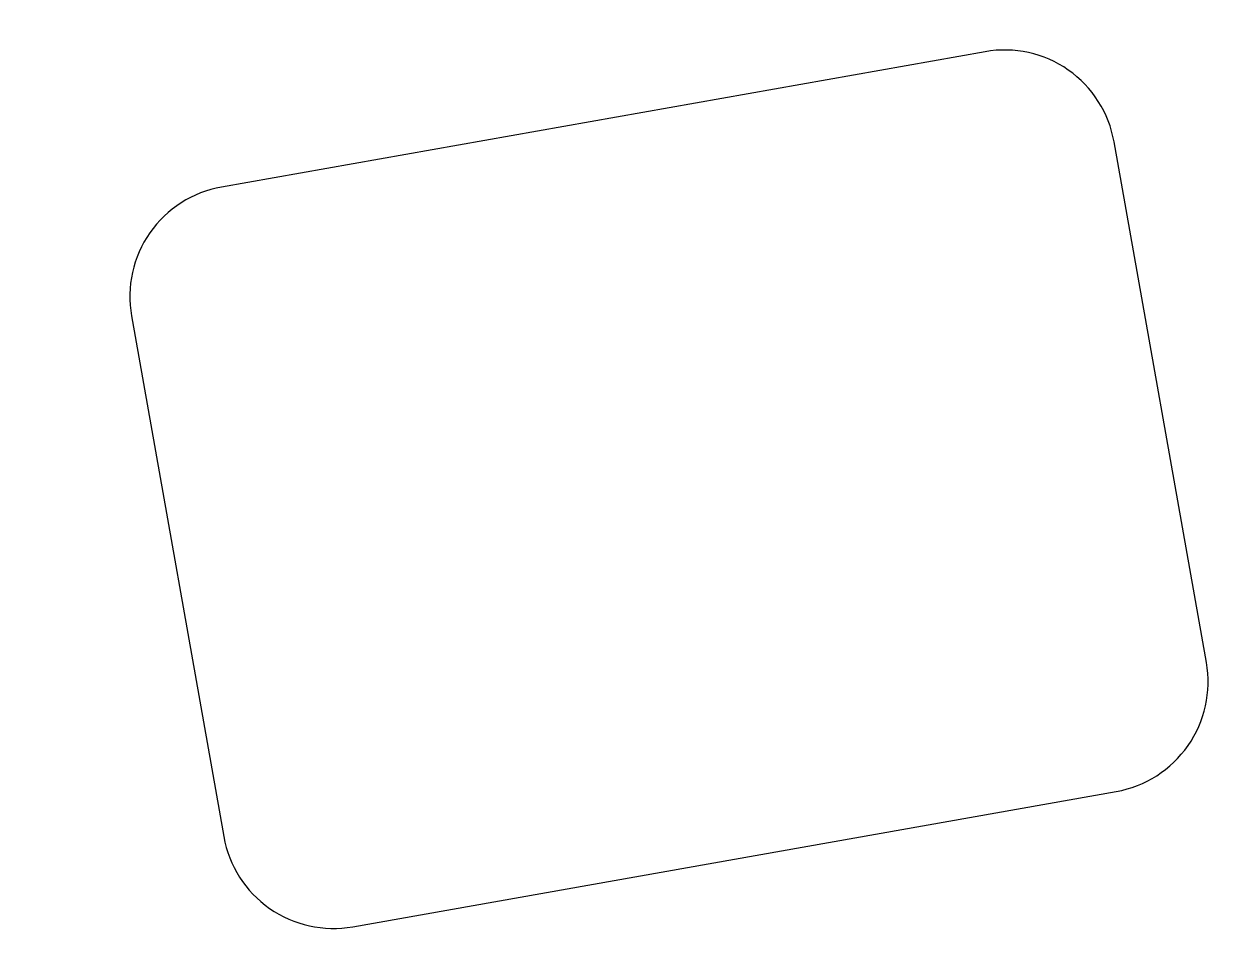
# Model space of a CAD drawing. Header units: millimetres. Extents: x 0 to 8967983, y -224399 to 13801.
# Drawn here: x 71384.83 to 71390.69, y -193403.68 to -193399.24 of the extents above; entities that cross this region are included whole.
import ezdxf

# ---------------------------------------------------------------- set-up
doc = ezdxf.new("R2010")
doc.units = ezdxf.units.MM
doc.header["$LTSCALE"] = 10
doc.layers.add('Архитектура', color=251, linetype='Continuous')

msp = doc.modelspace()

# ---------------------------------------------------------------- linework, layer by layer
at = {"layer": 'Архитектура', "lineweight": 25, "transparency": 33554684}
msp.add_lwpolyline([(71389.5056, -193399.3735), (71385.7886, -193400.0323, 0.414214), (71385.3499, -193400.66), (71385.7992, -193403.1952, 0.414214), (71386.4269, -193403.6339), (71390.144, -193402.9751, 0.414214), (71390.5827, -193402.3474), (71390.1333, -193399.8122, 0.414214)], format="xyb", close=True, dxfattribs=at)
msp.add_lwpolyline([(71389.5056, -193399.3735), (71385.7886, -193400.0323, 0.414214), (71385.3499, -193400.66), (71385.7992, -193403.1952, 0.414214), (71386.4269, -193403.6339), (71390.144, -193402.9751, 0.414214), (71390.5827, -193402.3474), (71390.1333, -193399.8122, 0.414214)], format="xyb", close=True, dxfattribs=at)
msp.add_lwpolyline([(71389.5056, -193399.3735), (71385.7886, -193400.0323, 0.414214), (71385.3499, -193400.66), (71385.7992, -193403.1952, 0.414214), (71386.4269, -193403.6339), (71390.144, -193402.9751, 0.414214), (71390.5827, -193402.3474), (71390.1333, -193399.8122, 0.414214)], format="xyb", close=True, dxfattribs=at)
msp.add_lwpolyline([(71389.5056, -193399.3735), (71385.7886, -193400.0323, 0.414214), (71385.3499, -193400.66), (71385.7992, -193403.1952, 0.414214), (71386.4269, -193403.6339), (71390.144, -193402.9751, 0.414214), (71390.5827, -193402.3474), (71390.1333, -193399.8122, 0.414214)], format="xyb", close=True, dxfattribs=at)
msp.add_lwpolyline([(71389.5056, -193399.3735), (71385.7886, -193400.0323, 0.414214), (71385.3499, -193400.66), (71385.7992, -193403.1952, 0.414214), (71386.4269, -193403.6339), (71390.144, -193402.9751, 0.414214), (71390.5827, -193402.3474), (71390.1333, -193399.8122, 0.414214)], format="xyb", close=True, dxfattribs=at)
msp.add_lwpolyline([(71389.5056, -193399.3735), (71385.7886, -193400.0323, 0.414214), (71385.3499, -193400.66), (71385.7992, -193403.1952, 0.414214), (71386.4269, -193403.6339), (71390.144, -193402.9751, 0.414214), (71390.5827, -193402.3474), (71390.1333, -193399.8122, 0.414214)], format="xyb", close=True, dxfattribs=at)
msp.add_lwpolyline([(71389.5056, -193399.3735), (71385.7886, -193400.0323, 0.414214), (71385.3499, -193400.66), (71385.7992, -193403.1952, 0.414214), (71386.4269, -193403.6339), (71390.144, -193402.9751, 0.414214), (71390.5827, -193402.3474), (71390.1333, -193399.8122, 0.414214)], format="xyb", close=True, dxfattribs=at)
msp.add_lwpolyline([(71389.5056, -193399.3735), (71385.7886, -193400.0323, 0.414214), (71385.3499, -193400.66), (71385.7992, -193403.1952, 0.414214), (71386.4269, -193403.6339), (71390.144, -193402.9751, 0.414214), (71390.5827, -193402.3474), (71390.1333, -193399.8122, 0.414214)], format="xyb", close=True, dxfattribs=at)
msp.add_lwpolyline([(71389.5056, -193399.3735), (71385.7886, -193400.0323, 0.414214), (71385.3499, -193400.66), (71385.7992, -193403.1952, 0.414214), (71386.4269, -193403.6339), (71390.144, -193402.9751, 0.414214), (71390.5827, -193402.3474), (71390.1333, -193399.8122, 0.414214)], format="xyb", close=True, dxfattribs=at)
msp.add_lwpolyline([(71389.5056, -193399.3735), (71385.7886, -193400.0323, 0.414214), (71385.3499, -193400.66), (71385.7992, -193403.1952, 0.414214), (71386.4269, -193403.6339), (71390.144, -193402.9751, 0.414214), (71390.5827, -193402.3474), (71390.1333, -193399.8122, 0.414214)], format="xyb", close=True, dxfattribs=at)
msp.add_lwpolyline([(71389.5056, -193399.3735), (71385.7886, -193400.0323, 0.414214), (71385.3499, -193400.66), (71385.7992, -193403.1952, 0.414214), (71386.4269, -193403.6339), (71390.144, -193402.9751, 0.414214), (71390.5827, -193402.3474), (71390.1333, -193399.8122, 0.414214)], format="xyb", close=True, dxfattribs=at)
msp.add_lwpolyline([(71389.5056, -193399.3735), (71385.7886, -193400.0323, 0.414214), (71385.3499, -193400.66), (71385.7992, -193403.1952, 0.414214), (71386.4269, -193403.6339), (71390.144, -193402.9751, 0.414214), (71390.5827, -193402.3474), (71390.1333, -193399.8122, 0.414214)], format="xyb", close=True, dxfattribs=at)
msp.add_lwpolyline([(71389.5056, -193399.3735), (71385.7886, -193400.0323, 0.414214), (71385.3499, -193400.66), (71385.7992, -193403.1952, 0.414214), (71386.4269, -193403.6339), (71390.144, -193402.9751, 0.414214), (71390.5827, -193402.3474), (71390.1333, -193399.8122, 0.414214)], format="xyb", close=True, dxfattribs=at)
msp.add_lwpolyline([(71389.5056, -193399.3735), (71385.7886, -193400.0323, 0.414214), (71385.3499, -193400.66), (71385.7992, -193403.1952, 0.414214), (71386.4269, -193403.6339), (71390.144, -193402.9751, 0.414214), (71390.5827, -193402.3474), (71390.1333, -193399.8122, 0.414214)], format="xyb", close=True, dxfattribs=at)
msp.add_lwpolyline([(71389.5056, -193399.3735), (71385.7886, -193400.0323, 0.414214), (71385.3499, -193400.66), (71385.7992, -193403.1952, 0.414214), (71386.4269, -193403.6339), (71390.144, -193402.9751, 0.414214), (71390.5827, -193402.3474), (71390.1333, -193399.8122, 0.414214)], format="xyb", close=True, dxfattribs=at)
msp.add_lwpolyline([(71389.5056, -193399.3735), (71385.7886, -193400.0323, 0.414214), (71385.3499, -193400.66), (71385.7992, -193403.1952, 0.414214), (71386.4269, -193403.6339), (71390.144, -193402.9751, 0.414214), (71390.5827, -193402.3474), (71390.1333, -193399.8122, 0.414214)], format="xyb", close=True, dxfattribs=at)
msp.add_lwpolyline([(71389.5056, -193399.3735), (71385.7886, -193400.0323, 0.414214), (71385.3499, -193400.66), (71385.7992, -193403.1952, 0.414214), (71386.4269, -193403.6339), (71390.144, -193402.9751, 0.414214), (71390.5827, -193402.3474), (71390.1333, -193399.8122, 0.414214)], format="xyb", close=True, dxfattribs=at)
msp.add_lwpolyline([(71389.5056, -193399.3735), (71385.7886, -193400.0323, 0.414214), (71385.3499, -193400.66), (71385.7992, -193403.1952, 0.414214), (71386.4269, -193403.6339), (71390.144, -193402.9751, 0.414214), (71390.5827, -193402.3474), (71390.1333, -193399.8122, 0.414214)], format="xyb", close=True, dxfattribs=at)
msp.add_lwpolyline([(71389.5056, -193399.3735), (71385.7886, -193400.0323, 0.414214), (71385.3499, -193400.66), (71385.7992, -193403.1952, 0.414214), (71386.4269, -193403.6339), (71390.144, -193402.9751, 0.414214), (71390.5827, -193402.3474), (71390.1333, -193399.8122, 0.414214)], format="xyb", close=True, dxfattribs=at)
msp.add_lwpolyline([(71389.5056, -193399.3735), (71385.7886, -193400.0323, 0.414214), (71385.3499, -193400.66), (71385.7992, -193403.1952, 0.414214), (71386.4269, -193403.6339), (71390.144, -193402.9751, 0.414214), (71390.5827, -193402.3474), (71390.1333, -193399.8122, 0.414214)], format="xyb", close=True, dxfattribs=at)
msp.add_lwpolyline([(71389.5056, -193399.3735), (71385.7886, -193400.0323, 0.414214), (71385.3499, -193400.66), (71385.7992, -193403.1952, 0.414214), (71386.4269, -193403.6339), (71390.144, -193402.9751, 0.414214), (71390.5827, -193402.3474), (71390.1333, -193399.8122, 0.414214)], format="xyb", close=True, dxfattribs=at)
msp.add_lwpolyline([(71389.5056, -193399.3735), (71385.7886, -193400.0323, 0.414214), (71385.3499, -193400.66), (71385.7992, -193403.1952, 0.414214), (71386.4269, -193403.6339), (71390.144, -193402.9751, 0.414214), (71390.5827, -193402.3474), (71390.1333, -193399.8122, 0.414214)], format="xyb", close=True, dxfattribs=at)
msp.add_lwpolyline([(71389.5056, -193399.3735), (71385.7886, -193400.0323, 0.414214), (71385.3499, -193400.66), (71385.7992, -193403.1952, 0.414214), (71386.4269, -193403.6339), (71390.144, -193402.9751, 0.414214), (71390.5827, -193402.3474), (71390.1333, -193399.8122, 0.414214)], format="xyb", close=True, dxfattribs=at)
msp.add_lwpolyline([(71389.5056, -193399.3735), (71385.7886, -193400.0323, 0.414214), (71385.3499, -193400.66), (71385.7992, -193403.1952, 0.414214), (71386.4269, -193403.6339), (71390.144, -193402.9751, 0.414214), (71390.5827, -193402.3474), (71390.1333, -193399.8122, 0.414214)], format="xyb", close=True, dxfattribs=at)
msp.add_lwpolyline([(71389.5056, -193399.3735), (71385.7886, -193400.0323, 0.414214), (71385.3499, -193400.66), (71385.7992, -193403.1952, 0.414214), (71386.4269, -193403.6339), (71390.144, -193402.9751, 0.414214), (71390.5827, -193402.3474), (71390.1333, -193399.8122, 0.414214)], format="xyb", close=True, dxfattribs=at)
msp.add_lwpolyline([(71389.5056, -193399.3735), (71385.7886, -193400.0323, 0.414214), (71385.3499, -193400.66), (71385.7992, -193403.1952, 0.414214), (71386.4269, -193403.6339), (71390.144, -193402.9751, 0.414214), (71390.5827, -193402.3474), (71390.1333, -193399.8122, 0.414214)], format="xyb", close=True, dxfattribs=at)
msp.add_lwpolyline([(71389.5056, -193399.3735), (71385.7886, -193400.0323, 0.414214), (71385.3499, -193400.66), (71385.7992, -193403.1952, 0.414214), (71386.4269, -193403.6339), (71390.144, -193402.9751, 0.414214), (71390.5827, -193402.3474), (71390.1333, -193399.8122, 0.414214)], format="xyb", close=True, dxfattribs=at)
msp.add_lwpolyline([(71389.5056, -193399.3735), (71385.7886, -193400.0323, 0.414214), (71385.3499, -193400.66), (71385.7992, -193403.1952, 0.414214), (71386.4269, -193403.6339), (71390.144, -193402.9751, 0.414214), (71390.5827, -193402.3474), (71390.1333, -193399.8122, 0.414214)], format="xyb", close=True, dxfattribs=at)
msp.add_lwpolyline([(71389.5056, -193399.3735), (71385.7886, -193400.0323, 0.414214), (71385.3499, -193400.66), (71385.7992, -193403.1952, 0.414214), (71386.4269, -193403.6339), (71390.144, -193402.9751, 0.414214), (71390.5827, -193402.3474), (71390.1333, -193399.8122, 0.414214)], format="xyb", close=True, dxfattribs=at)
msp.add_lwpolyline([(71389.5056, -193399.3735), (71385.7886, -193400.0323, 0.414214), (71385.3499, -193400.66), (71385.7992, -193403.1952, 0.414214), (71386.4269, -193403.6339), (71390.144, -193402.9751, 0.414214), (71390.5827, -193402.3474), (71390.1333, -193399.8122, 0.414214)], format="xyb", close=True, dxfattribs=at)
msp.add_lwpolyline([(71389.5056, -193399.3735), (71385.7886, -193400.0323, 0.414214), (71385.3499, -193400.66), (71385.7992, -193403.1952, 0.414214), (71386.4269, -193403.6339), (71390.144, -193402.9751, 0.414214), (71390.5827, -193402.3474), (71390.1333, -193399.8122, 0.414214)], format="xyb", close=True, dxfattribs=at)
msp.add_lwpolyline([(71389.5056, -193399.3735), (71385.7886, -193400.0323, 0.414214), (71385.3499, -193400.66), (71385.7992, -193403.1952, 0.414214), (71386.4269, -193403.6339), (71390.144, -193402.9751, 0.414214), (71390.5827, -193402.3474), (71390.1333, -193399.8122, 0.414214)], format="xyb", close=True, dxfattribs=at)
msp.add_lwpolyline([(71389.5056, -193399.3735), (71385.7886, -193400.0323, 0.414214), (71385.3499, -193400.66), (71385.7992, -193403.1952, 0.414214), (71386.4269, -193403.6339), (71390.144, -193402.9751, 0.414214), (71390.5827, -193402.3474), (71390.1333, -193399.8122, 0.414214)], format="xyb", close=True, dxfattribs=at)
msp.add_lwpolyline([(71389.5056, -193399.3735), (71385.7886, -193400.0323, 0.414214), (71385.3499, -193400.66), (71385.7992, -193403.1952, 0.414214), (71386.4269, -193403.6339), (71390.144, -193402.9751, 0.414214), (71390.5827, -193402.3474), (71390.1333, -193399.8122, 0.414214)], format="xyb", close=True, dxfattribs=at)
msp.add_lwpolyline([(71389.5056, -193399.3735), (71385.7886, -193400.0323, 0.414214), (71385.3499, -193400.66), (71385.7992, -193403.1952, 0.414214), (71386.4269, -193403.6339), (71390.144, -193402.9751, 0.414214), (71390.5827, -193402.3474), (71390.1333, -193399.8122, 0.414214)], format="xyb", close=True, dxfattribs=at)
msp.add_lwpolyline([(71389.5056, -193399.3735), (71385.7886, -193400.0323, 0.414214), (71385.3499, -193400.66), (71385.7992, -193403.1952, 0.414214), (71386.4269, -193403.6339), (71390.144, -193402.9751, 0.414214), (71390.5827, -193402.3474), (71390.1333, -193399.8122, 0.414214)], format="xyb", close=True, dxfattribs=at)
msp.add_lwpolyline([(71389.5056, -193399.3735), (71385.7886, -193400.0323, 0.414214), (71385.3499, -193400.66), (71385.7992, -193403.1952, 0.414214), (71386.4269, -193403.6339), (71390.144, -193402.9751, 0.414214), (71390.5827, -193402.3474), (71390.1333, -193399.8122, 0.414214)], format="xyb", close=True, dxfattribs=at)
msp.add_lwpolyline([(71389.5056, -193399.3735), (71385.7886, -193400.0323, 0.414214), (71385.3499, -193400.66), (71385.7992, -193403.1952, 0.414214), (71386.4269, -193403.6339), (71390.144, -193402.9751, 0.414214), (71390.5827, -193402.3474), (71390.1333, -193399.8122, 0.414214)], format="xyb", close=True, dxfattribs=at)
msp.add_lwpolyline([(71389.5056, -193399.3735), (71385.7886, -193400.0323, 0.414214), (71385.3499, -193400.66), (71385.7992, -193403.1952, 0.414214), (71386.4269, -193403.6339), (71390.144, -193402.9751, 0.414214), (71390.5827, -193402.3474), (71390.1333, -193399.8122, 0.414214)], format="xyb", close=True, dxfattribs=at)
msp.add_lwpolyline([(71389.5056, -193399.3735), (71385.7886, -193400.0323, 0.414214), (71385.3499, -193400.66), (71385.7992, -193403.1952, 0.414214), (71386.4269, -193403.6339), (71390.144, -193402.9751, 0.414214), (71390.5827, -193402.3474), (71390.1333, -193399.8122, 0.414214)], format="xyb", close=True, dxfattribs=at)
msp.add_lwpolyline([(71389.5056, -193399.3735), (71385.7886, -193400.0323, 0.414214), (71385.3499, -193400.66), (71385.7992, -193403.1952, 0.414214), (71386.4269, -193403.6339), (71390.144, -193402.9751, 0.414214), (71390.5827, -193402.3474), (71390.1333, -193399.8122, 0.414214)], format="xyb", close=True, dxfattribs=at)
msp.add_lwpolyline([(71389.5056, -193399.3735), (71385.7886, -193400.0323, 0.414214), (71385.3499, -193400.66), (71385.7992, -193403.1952, 0.414214), (71386.4269, -193403.6339), (71390.144, -193402.9751, 0.414214), (71390.5827, -193402.3474), (71390.1333, -193399.8122, 0.414214)], format="xyb", close=True, dxfattribs=at)
msp.add_lwpolyline([(71389.5056, -193399.3735), (71385.7886, -193400.0323, 0.414214), (71385.3499, -193400.66), (71385.7992, -193403.1952, 0.414214), (71386.4269, -193403.6339), (71390.144, -193402.9751, 0.414214), (71390.5827, -193402.3474), (71390.1333, -193399.8122, 0.414214)], format="xyb", close=True, dxfattribs=at)
msp.add_lwpolyline([(71389.5056, -193399.3735), (71385.7886, -193400.0323, 0.414214), (71385.3499, -193400.66), (71385.7992, -193403.1952, 0.414214), (71386.4269, -193403.6339), (71390.144, -193402.9751, 0.414214), (71390.5827, -193402.3474), (71390.1333, -193399.8122, 0.414214)], format="xyb", close=True, dxfattribs=at)
msp.add_lwpolyline([(71389.5056, -193399.3735), (71385.7886, -193400.0323, 0.414214), (71385.3499, -193400.66), (71385.7992, -193403.1952, 0.414214), (71386.4269, -193403.6339), (71390.144, -193402.9751, 0.414214), (71390.5827, -193402.3474), (71390.1333, -193399.8122, 0.414214)], format="xyb", close=True, dxfattribs=at)
msp.add_lwpolyline([(71389.5056, -193399.3735), (71385.7886, -193400.0323, 0.414214), (71385.3499, -193400.66), (71385.7992, -193403.1952, 0.414214), (71386.4269, -193403.6339), (71390.144, -193402.9751, 0.414214), (71390.5827, -193402.3474), (71390.1333, -193399.8122, 0.414214)], format="xyb", close=True, dxfattribs=at)
msp.add_lwpolyline([(71389.5056, -193399.3735), (71385.7886, -193400.0323, 0.414214), (71385.3499, -193400.66), (71385.7992, -193403.1952, 0.414214), (71386.4269, -193403.6339), (71390.144, -193402.9751, 0.414214), (71390.5827, -193402.3474), (71390.1333, -193399.8122, 0.414214)], format="xyb", close=True, dxfattribs=at)
msp.add_lwpolyline([(71389.5056, -193399.3735), (71385.7886, -193400.0323, 0.414214), (71385.3499, -193400.66), (71385.7992, -193403.1952, 0.414214), (71386.4269, -193403.6339), (71390.144, -193402.9751, 0.414214), (71390.5827, -193402.3474), (71390.1333, -193399.8122, 0.414214)], format="xyb", close=True, dxfattribs=at)
msp.add_lwpolyline([(71389.5056, -193399.3735), (71385.7886, -193400.0323, 0.414214), (71385.3499, -193400.66), (71385.7992, -193403.1952, 0.414214), (71386.4269, -193403.6339), (71390.144, -193402.9751, 0.414214), (71390.5827, -193402.3474), (71390.1333, -193399.8122, 0.414214)], format="xyb", close=True, dxfattribs=at)
msp.add_lwpolyline([(71389.5056, -193399.3735), (71385.7886, -193400.0323, 0.414214), (71385.3499, -193400.66), (71385.7992, -193403.1952, 0.414214), (71386.4269, -193403.6339), (71390.144, -193402.9751, 0.414214), (71390.5827, -193402.3474), (71390.1333, -193399.8122, 0.414214)], format="xyb", close=True, dxfattribs=at)
msp.add_lwpolyline([(71389.5056, -193399.3735), (71385.7886, -193400.0323, 0.414214), (71385.3499, -193400.66), (71385.7992, -193403.1952, 0.414214), (71386.4269, -193403.6339), (71390.144, -193402.9751, 0.414214), (71390.5827, -193402.3474), (71390.1333, -193399.8122, 0.414214)], format="xyb", close=True, dxfattribs=at)
msp.add_lwpolyline([(71389.5056, -193399.3735), (71385.7886, -193400.0323, 0.414214), (71385.3499, -193400.66), (71385.7992, -193403.1952, 0.414214), (71386.4269, -193403.6339), (71390.144, -193402.9751, 0.414214), (71390.5827, -193402.3474), (71390.1333, -193399.8122, 0.414214)], format="xyb", close=True, dxfattribs=at)
msp.add_lwpolyline([(71389.5056, -193399.3735), (71385.7886, -193400.0323, 0.414214), (71385.3499, -193400.66), (71385.7992, -193403.1952, 0.414214), (71386.4269, -193403.6339), (71390.144, -193402.9751, 0.414214), (71390.5827, -193402.3474), (71390.1333, -193399.8122, 0.414214)], format="xyb", close=True, dxfattribs=at)
msp.add_lwpolyline([(71389.5056, -193399.3735), (71385.7886, -193400.0323, 0.414214), (71385.3499, -193400.66), (71385.7992, -193403.1952, 0.414214), (71386.4269, -193403.6339), (71390.144, -193402.9751, 0.414214), (71390.5827, -193402.3474), (71390.1333, -193399.8122, 0.414214)], format="xyb", close=True, dxfattribs=at)
msp.add_lwpolyline([(71389.5056, -193399.3735), (71385.7886, -193400.0323, 0.414214), (71385.3499, -193400.66), (71385.7992, -193403.1952, 0.414214), (71386.4269, -193403.6339), (71390.144, -193402.9751, 0.414214), (71390.5827, -193402.3474), (71390.1333, -193399.8122, 0.414214)], format="xyb", close=True, dxfattribs=at)
msp.add_lwpolyline([(71389.5056, -193399.3735), (71385.7886, -193400.0323, 0.414214), (71385.3499, -193400.66), (71385.7992, -193403.1952, 0.414214), (71386.4269, -193403.6339), (71390.144, -193402.9751, 0.414214), (71390.5827, -193402.3474), (71390.1333, -193399.8122, 0.414214)], format="xyb", close=True, dxfattribs=at)
msp.add_lwpolyline([(71389.5056, -193399.3735), (71385.7886, -193400.0323, 0.414214), (71385.3499, -193400.66), (71385.7992, -193403.1952, 0.414214), (71386.4269, -193403.6339), (71390.144, -193402.9751, 0.414214), (71390.5827, -193402.3474), (71390.1333, -193399.8122, 0.414214)], format="xyb", close=True, dxfattribs=at)
msp.add_lwpolyline([(71389.5056, -193399.3735), (71385.7886, -193400.0323, 0.414214), (71385.3499, -193400.66), (71385.7992, -193403.1952, 0.414214), (71386.4269, -193403.6339), (71390.144, -193402.9751, 0.414214), (71390.5827, -193402.3474), (71390.1333, -193399.8122, 0.414214)], format="xyb", close=True, dxfattribs=at)
msp.add_lwpolyline([(71389.5056, -193399.3735), (71385.7886, -193400.0323, 0.414214), (71385.3499, -193400.66), (71385.7992, -193403.1952, 0.414214), (71386.4269, -193403.6339), (71390.144, -193402.9751, 0.414214), (71390.5827, -193402.3474), (71390.1333, -193399.8122, 0.414214)], format="xyb", close=True, dxfattribs=at)
msp.add_lwpolyline([(71389.5056, -193399.3735), (71385.7886, -193400.0323, 0.414214), (71385.3499, -193400.66), (71385.7992, -193403.1952, 0.414214), (71386.4269, -193403.6339), (71390.144, -193402.9751, 0.414214), (71390.5827, -193402.3474), (71390.1333, -193399.8122, 0.414214)], format="xyb", close=True, dxfattribs=at)
msp.add_lwpolyline([(71389.5056, -193399.3735), (71385.7886, -193400.0323, 0.414214), (71385.3499, -193400.66), (71385.7992, -193403.1952, 0.414214), (71386.4269, -193403.6339), (71390.144, -193402.9751, 0.414214), (71390.5827, -193402.3474), (71390.1333, -193399.8122, 0.414214)], format="xyb", close=True, dxfattribs=at)
msp.add_lwpolyline([(71389.5056, -193399.3735), (71385.7886, -193400.0323, 0.414214), (71385.3499, -193400.66), (71385.7992, -193403.1952, 0.414214), (71386.4269, -193403.6339), (71390.144, -193402.9751, 0.414214), (71390.5827, -193402.3474), (71390.1333, -193399.8122, 0.414214)], format="xyb", close=True, dxfattribs=at)
msp.add_lwpolyline([(71389.5056, -193399.3735), (71385.7886, -193400.0323, 0.414214), (71385.3499, -193400.66), (71385.7992, -193403.1952, 0.414214), (71386.4269, -193403.6339), (71390.144, -193402.9751, 0.414214), (71390.5827, -193402.3474), (71390.1333, -193399.8122, 0.414214)], format="xyb", close=True, dxfattribs=at)
msp.add_lwpolyline([(71389.5056, -193399.3735), (71385.7886, -193400.0323, 0.414214), (71385.3499, -193400.66), (71385.7992, -193403.1952, 0.414214), (71386.4269, -193403.6339), (71390.144, -193402.9751, 0.414214), (71390.5827, -193402.3474), (71390.1333, -193399.8122, 0.414214)], format="xyb", close=True, dxfattribs=at)
msp.add_lwpolyline([(71389.5056, -193399.3735), (71385.7886, -193400.0323, 0.414214), (71385.3499, -193400.66), (71385.7992, -193403.1952, 0.414214), (71386.4269, -193403.6339), (71390.144, -193402.9751, 0.414214), (71390.5827, -193402.3474), (71390.1333, -193399.8122, 0.414214)], format="xyb", close=True, dxfattribs=at)
msp.add_lwpolyline([(71389.5056, -193399.3735), (71385.7886, -193400.0323, 0.414214), (71385.3499, -193400.66), (71385.7992, -193403.1952, 0.414214), (71386.4269, -193403.6339), (71390.144, -193402.9751, 0.414214), (71390.5827, -193402.3474), (71390.1333, -193399.8122, 0.414214)], format="xyb", close=True, dxfattribs=at)
msp.add_lwpolyline([(71389.5056, -193399.3735), (71385.7886, -193400.0323, 0.414214), (71385.3499, -193400.66), (71385.7992, -193403.1952, 0.414214), (71386.4269, -193403.6339), (71390.144, -193402.9751, 0.414214), (71390.5827, -193402.3474), (71390.1333, -193399.8122, 0.414214)], format="xyb", close=True, dxfattribs=at)
msp.add_lwpolyline([(71389.5056, -193399.3735), (71385.7886, -193400.0323, 0.414214), (71385.3499, -193400.66), (71385.7992, -193403.1952, 0.414214), (71386.4269, -193403.6339), (71390.144, -193402.9751, 0.414214), (71390.5827, -193402.3474), (71390.1333, -193399.8122, 0.414214)], format="xyb", close=True, dxfattribs=at)
msp.add_lwpolyline([(71389.5056, -193399.3735), (71385.7886, -193400.0323, 0.414214), (71385.3499, -193400.66), (71385.7992, -193403.1952, 0.414214), (71386.4269, -193403.6339), (71390.144, -193402.9751, 0.414214), (71390.5827, -193402.3474), (71390.1333, -193399.8122, 0.414214)], format="xyb", close=True, dxfattribs=at)
msp.add_lwpolyline([(71389.5056, -193399.3735), (71385.7886, -193400.0323, 0.414214), (71385.3499, -193400.66), (71385.7992, -193403.1952, 0.414214), (71386.4269, -193403.6339), (71390.144, -193402.9751, 0.414214), (71390.5827, -193402.3474), (71390.1333, -193399.8122, 0.414214)], format="xyb", close=True, dxfattribs=at)
msp.add_lwpolyline([(71389.5056, -193399.3735), (71385.7886, -193400.0323, 0.414214), (71385.3499, -193400.66), (71385.7992, -193403.1952, 0.414214), (71386.4269, -193403.6339), (71390.144, -193402.9751, 0.414214), (71390.5827, -193402.3474), (71390.1333, -193399.8122, 0.414214)], format="xyb", close=True, dxfattribs=at)
msp.add_lwpolyline([(71389.5056, -193399.3735), (71385.7886, -193400.0323, 0.414214), (71385.3499, -193400.66), (71385.7992, -193403.1952, 0.414214), (71386.4269, -193403.6339), (71390.144, -193402.9751, 0.414214), (71390.5827, -193402.3474), (71390.1333, -193399.8122, 0.414214)], format="xyb", close=True, dxfattribs=at)
msp.add_lwpolyline([(71389.5056, -193399.3735), (71385.7886, -193400.0323, 0.414214), (71385.3499, -193400.66), (71385.7992, -193403.1952, 0.414214), (71386.4269, -193403.6339), (71390.144, -193402.9751, 0.414214), (71390.5827, -193402.3474), (71390.1333, -193399.8122, 0.414214)], format="xyb", close=True, dxfattribs=at)
msp.add_lwpolyline([(71389.5056, -193399.3735), (71385.7886, -193400.0323, 0.414214), (71385.3499, -193400.66), (71385.7992, -193403.1952, 0.414214), (71386.4269, -193403.6339), (71390.144, -193402.9751, 0.414214), (71390.5827, -193402.3474), (71390.1333, -193399.8122, 0.414214)], format="xyb", close=True, dxfattribs=at)
msp.add_lwpolyline([(71389.5056, -193399.3735), (71385.7886, -193400.0323, 0.414214), (71385.3499, -193400.66), (71385.7992, -193403.1952, 0.414214), (71386.4269, -193403.6339), (71390.144, -193402.9751, 0.414214), (71390.5827, -193402.3474), (71390.1333, -193399.8122, 0.414214)], format="xyb", close=True, dxfattribs=at)
msp.add_lwpolyline([(71389.5056, -193399.3735), (71385.7886, -193400.0323, 0.414214), (71385.3499, -193400.66), (71385.7992, -193403.1952, 0.414214), (71386.4269, -193403.6339), (71390.144, -193402.9751, 0.414214), (71390.5827, -193402.3474), (71390.1333, -193399.8122, 0.414214)], format="xyb", close=True, dxfattribs=at)
msp.add_lwpolyline([(71389.5056, -193399.3735), (71385.7886, -193400.0323, 0.414214), (71385.3499, -193400.66), (71385.7992, -193403.1952, 0.414214), (71386.4269, -193403.6339), (71390.144, -193402.9751, 0.414214), (71390.5827, -193402.3474), (71390.1333, -193399.8122, 0.414214)], format="xyb", close=True, dxfattribs=at)
msp.add_lwpolyline([(71389.5056, -193399.3735), (71385.7886, -193400.0323, 0.414214), (71385.3499, -193400.66), (71385.7992, -193403.1952, 0.414214), (71386.4269, -193403.6339), (71390.144, -193402.9751, 0.414214), (71390.5827, -193402.3474), (71390.1333, -193399.8122, 0.414214)], format="xyb", close=True, dxfattribs=at)
msp.add_lwpolyline([(71389.5056, -193399.3735), (71385.7886, -193400.0323, 0.414214), (71385.3499, -193400.66), (71385.7992, -193403.1952, 0.414214), (71386.4269, -193403.6339), (71390.144, -193402.9751, 0.414214), (71390.5827, -193402.3474), (71390.1333, -193399.8122, 0.414214)], format="xyb", close=True, dxfattribs=at)
msp.add_lwpolyline([(71389.5056, -193399.3735), (71385.7886, -193400.0323, 0.414214), (71385.3499, -193400.66), (71385.7992, -193403.1952, 0.414214), (71386.4269, -193403.6339), (71390.144, -193402.9751, 0.414214), (71390.5827, -193402.3474), (71390.1333, -193399.8122, 0.414214)], format="xyb", close=True, dxfattribs=at)
msp.add_lwpolyline([(71389.5056, -193399.3735), (71385.7886, -193400.0323, 0.414214), (71385.3499, -193400.66), (71385.7992, -193403.1952, 0.414214), (71386.4269, -193403.6339), (71390.144, -193402.9751, 0.414214), (71390.5827, -193402.3474), (71390.1333, -193399.8122, 0.414214)], format="xyb", close=True, dxfattribs=at)
msp.add_lwpolyline([(71389.5056, -193399.3735), (71385.7886, -193400.0323, 0.414214), (71385.3499, -193400.66), (71385.7992, -193403.1952, 0.414214), (71386.4269, -193403.6339), (71390.144, -193402.9751, 0.414214), (71390.5827, -193402.3474), (71390.1333, -193399.8122, 0.414214)], format="xyb", close=True, dxfattribs=at)
msp.add_lwpolyline([(71389.5056, -193399.3735), (71385.7886, -193400.0323, 0.414214), (71385.3499, -193400.66), (71385.7992, -193403.1952, 0.414214), (71386.4269, -193403.6339), (71390.144, -193402.9751, 0.414214), (71390.5827, -193402.3474), (71390.1333, -193399.8122, 0.414214)], format="xyb", close=True, dxfattribs=at)
msp.add_lwpolyline([(71389.5056, -193399.3735), (71385.7886, -193400.0323, 0.414214), (71385.3499, -193400.66), (71385.7992, -193403.1952, 0.414214), (71386.4269, -193403.6339), (71390.144, -193402.9751, 0.414214), (71390.5827, -193402.3474), (71390.1333, -193399.8122, 0.414214)], format="xyb", close=True, dxfattribs=at)
msp.add_lwpolyline([(71389.5056, -193399.3735), (71385.7886, -193400.0323, 0.414214), (71385.3499, -193400.66), (71385.7992, -193403.1952, 0.414214), (71386.4269, -193403.6339), (71390.144, -193402.9751, 0.414214), (71390.5827, -193402.3474), (71390.1333, -193399.8122, 0.414214)], format="xyb", close=True, dxfattribs=at)
msp.add_lwpolyline([(71389.5056, -193399.3735), (71385.7886, -193400.0323, 0.414214), (71385.3499, -193400.66), (71385.7992, -193403.1952, 0.414214), (71386.4269, -193403.6339), (71390.144, -193402.9751, 0.414214), (71390.5827, -193402.3474), (71390.1333, -193399.8122, 0.414214)], format="xyb", close=True, dxfattribs=at)
msp.add_lwpolyline([(71389.5056, -193399.3735), (71385.7886, -193400.0323, 0.414214), (71385.3499, -193400.66), (71385.7992, -193403.1952, 0.414214), (71386.4269, -193403.6339), (71390.144, -193402.9751, 0.414214), (71390.5827, -193402.3474), (71390.1333, -193399.8122, 0.414214)], format="xyb", close=True, dxfattribs=at)
msp.add_lwpolyline([(71389.5056, -193399.3735), (71385.7886, -193400.0323, 0.414214), (71385.3499, -193400.66), (71385.7992, -193403.1952, 0.414214), (71386.4269, -193403.6339), (71390.144, -193402.9751, 0.414214), (71390.5827, -193402.3474), (71390.1333, -193399.8122, 0.414214)], format="xyb", close=True, dxfattribs=at)
msp.add_lwpolyline([(71389.5056, -193399.3735), (71385.7886, -193400.0323, 0.414214), (71385.3499, -193400.66), (71385.7992, -193403.1952, 0.414214), (71386.4269, -193403.6339), (71390.144, -193402.9751, 0.414214), (71390.5827, -193402.3474), (71390.1333, -193399.8122, 0.414214)], format="xyb", close=True, dxfattribs=at)
msp.add_lwpolyline([(71389.5056, -193399.3735), (71385.7886, -193400.0323, 0.414214), (71385.3499, -193400.66), (71385.7992, -193403.1952, 0.414214), (71386.4269, -193403.6339), (71390.144, -193402.9751, 0.414214), (71390.5827, -193402.3474), (71390.1333, -193399.8122, 0.414214)], format="xyb", close=True, dxfattribs=at)
msp.add_lwpolyline([(71389.5056, -193399.3735), (71385.7886, -193400.0323, 0.414214), (71385.3499, -193400.66), (71385.7992, -193403.1952, 0.414214), (71386.4269, -193403.6339), (71390.144, -193402.9751, 0.414214), (71390.5827, -193402.3474), (71390.1333, -193399.8122, 0.414214)], format="xyb", close=True, dxfattribs=at)
msp.add_lwpolyline([(71389.5056, -193399.3735), (71385.7886, -193400.0323, 0.414214), (71385.3499, -193400.66), (71385.7992, -193403.1952, 0.414214), (71386.4269, -193403.6339), (71390.144, -193402.9751, 0.414214), (71390.5827, -193402.3474), (71390.1333, -193399.8122, 0.414214)], format="xyb", close=True, dxfattribs=at)
msp.add_lwpolyline([(71389.5056, -193399.3735), (71385.7886, -193400.0323, 0.414214), (71385.3499, -193400.66), (71385.7992, -193403.1952, 0.414214), (71386.4269, -193403.6339), (71390.144, -193402.9751, 0.414214), (71390.5827, -193402.3474), (71390.1333, -193399.8122, 0.414214)], format="xyb", close=True, dxfattribs=at)
msp.add_lwpolyline([(71389.5056, -193399.3735), (71385.7886, -193400.0323, 0.414214), (71385.3499, -193400.66), (71385.7992, -193403.1952, 0.414214), (71386.4269, -193403.6339), (71390.144, -193402.9751, 0.414214), (71390.5827, -193402.3474), (71390.1333, -193399.8122, 0.414214)], format="xyb", close=True, dxfattribs=at)
msp.add_lwpolyline([(71389.5056, -193399.3735), (71385.7886, -193400.0323, 0.414214), (71385.3499, -193400.66), (71385.7992, -193403.1952, 0.414214), (71386.4269, -193403.6339), (71390.144, -193402.9751, 0.414214), (71390.5827, -193402.3474), (71390.1333, -193399.8122, 0.414214)], format="xyb", close=True, dxfattribs=at)
msp.add_lwpolyline([(71389.5056, -193399.3735), (71385.7886, -193400.0323, 0.414214), (71385.3499, -193400.66), (71385.7992, -193403.1952, 0.414214), (71386.4269, -193403.6339), (71390.144, -193402.9751, 0.414214), (71390.5827, -193402.3474), (71390.1333, -193399.8122, 0.414214)], format="xyb", close=True, dxfattribs=at)
msp.add_lwpolyline([(71389.5056, -193399.3735), (71385.7886, -193400.0323, 0.414214), (71385.3499, -193400.66), (71385.7992, -193403.1952, 0.414214), (71386.4269, -193403.6339), (71390.144, -193402.9751, 0.414214), (71390.5827, -193402.3474), (71390.1333, -193399.8122, 0.414214)], format="xyb", close=True, dxfattribs=at)
msp.add_lwpolyline([(71389.5056, -193399.3735), (71385.7886, -193400.0323, 0.414214), (71385.3499, -193400.66), (71385.7992, -193403.1952, 0.414214), (71386.4269, -193403.6339), (71390.144, -193402.9751, 0.414214), (71390.5827, -193402.3474), (71390.1333, -193399.8122, 0.414214)], format="xyb", close=True, dxfattribs=at)
msp.add_lwpolyline([(71389.5056, -193399.3735), (71385.7886, -193400.0323, 0.414214), (71385.3499, -193400.66), (71385.7992, -193403.1952, 0.414214), (71386.4269, -193403.6339), (71390.144, -193402.9751, 0.414214), (71390.5827, -193402.3474), (71390.1333, -193399.8122, 0.414214)], format="xyb", close=True, dxfattribs=at)
msp.add_lwpolyline([(71389.5056, -193399.3735), (71385.7886, -193400.0323, 0.414214), (71385.3499, -193400.66), (71385.7992, -193403.1952, 0.414214), (71386.4269, -193403.6339), (71390.144, -193402.9751, 0.414214), (71390.5827, -193402.3474), (71390.1333, -193399.8122, 0.414214)], format="xyb", close=True, dxfattribs=at)
msp.add_lwpolyline([(71389.5056, -193399.3735), (71385.7886, -193400.0323, 0.414214), (71385.3499, -193400.66), (71385.7992, -193403.1952, 0.414214), (71386.4269, -193403.6339), (71390.144, -193402.9751, 0.414214), (71390.5827, -193402.3474), (71390.1333, -193399.8122, 0.414214)], format="xyb", close=True, dxfattribs=at)
msp.add_lwpolyline([(71389.5056, -193399.3735), (71385.7886, -193400.0323, 0.414214), (71385.3499, -193400.66), (71385.7992, -193403.1952, 0.414214), (71386.4269, -193403.6339), (71390.144, -193402.9751, 0.414214), (71390.5827, -193402.3474), (71390.1333, -193399.8122, 0.414214)], format="xyb", close=True, dxfattribs=at)
msp.add_lwpolyline([(71389.5056, -193399.3735), (71385.7886, -193400.0323, 0.414214), (71385.3499, -193400.66), (71385.7992, -193403.1952, 0.414214), (71386.4269, -193403.6339), (71390.144, -193402.9751, 0.414214), (71390.5827, -193402.3474), (71390.1333, -193399.8122, 0.414214)], format="xyb", close=True, dxfattribs=at)
msp.add_lwpolyline([(71389.5056, -193399.3735), (71385.7886, -193400.0323, 0.414214), (71385.3499, -193400.66), (71385.7992, -193403.1952, 0.414214), (71386.4269, -193403.6339), (71390.144, -193402.9751, 0.414214), (71390.5827, -193402.3474), (71390.1333, -193399.8122, 0.414214)], format="xyb", close=True, dxfattribs=at)
msp.add_lwpolyline([(71389.5056, -193399.3735), (71385.7886, -193400.0323, 0.414214), (71385.3499, -193400.66), (71385.7992, -193403.1952, 0.414214), (71386.4269, -193403.6339), (71390.144, -193402.9751, 0.414214), (71390.5827, -193402.3474), (71390.1333, -193399.8122, 0.414214)], format="xyb", close=True, dxfattribs=at)
msp.add_lwpolyline([(71389.5056, -193399.3735), (71385.7886, -193400.0323, 0.414214), (71385.3499, -193400.66), (71385.7992, -193403.1952, 0.414214), (71386.4269, -193403.6339), (71390.144, -193402.9751, 0.414214), (71390.5827, -193402.3474), (71390.1333, -193399.8122, 0.414214)], format="xyb", close=True, dxfattribs=at)
msp.add_lwpolyline([(71389.5056, -193399.3735), (71385.7886, -193400.0323, 0.414214), (71385.3499, -193400.66), (71385.7992, -193403.1952, 0.414214), (71386.4269, -193403.6339), (71390.144, -193402.9751, 0.414214), (71390.5827, -193402.3474), (71390.1333, -193399.8122, 0.414214)], format="xyb", close=True, dxfattribs=at)
msp.add_lwpolyline([(71389.5056, -193399.3735), (71385.7886, -193400.0323, 0.414214), (71385.3499, -193400.66), (71385.7992, -193403.1952, 0.414214), (71386.4269, -193403.6339), (71390.144, -193402.9751, 0.414214), (71390.5827, -193402.3474), (71390.1333, -193399.8122, 0.414214)], format="xyb", close=True, dxfattribs=at)
msp.add_lwpolyline([(71389.5056, -193399.3735), (71385.7886, -193400.0323, 0.414214), (71385.3499, -193400.66), (71385.7992, -193403.1952, 0.414214), (71386.4269, -193403.6339), (71390.144, -193402.9751, 0.414214), (71390.5827, -193402.3474), (71390.1333, -193399.8122, 0.414214)], format="xyb", close=True, dxfattribs=at)
msp.add_lwpolyline([(71389.5056, -193399.3735), (71385.7886, -193400.0323, 0.414214), (71385.3499, -193400.66), (71385.7992, -193403.1952, 0.414214), (71386.4269, -193403.6339), (71390.144, -193402.9751, 0.414214), (71390.5827, -193402.3474), (71390.1333, -193399.8122, 0.414214)], format="xyb", close=True, dxfattribs=at)
msp.add_lwpolyline([(71389.5056, -193399.3735), (71385.7886, -193400.0323, 0.414214), (71385.3499, -193400.66), (71385.7992, -193403.1952, 0.414214), (71386.4269, -193403.6339), (71390.144, -193402.9751, 0.414214), (71390.5827, -193402.3474), (71390.1333, -193399.8122, 0.414214)], format="xyb", close=True, dxfattribs=at)
msp.add_lwpolyline([(71389.5056, -193399.3735), (71385.7886, -193400.0323, 0.414214), (71385.3499, -193400.66), (71385.7992, -193403.1952, 0.414214), (71386.4269, -193403.6339), (71390.144, -193402.9751, 0.414214), (71390.5827, -193402.3474), (71390.1333, -193399.8122, 0.414214)], format="xyb", close=True, dxfattribs=at)
msp.add_lwpolyline([(71389.5056, -193399.3735), (71385.7886, -193400.0323, 0.414214), (71385.3499, -193400.66), (71385.7992, -193403.1952, 0.414214), (71386.4269, -193403.6339), (71390.144, -193402.9751, 0.414214), (71390.5827, -193402.3474), (71390.1333, -193399.8122, 0.414214)], format="xyb", close=True, dxfattribs=at)
msp.add_lwpolyline([(71389.5056, -193399.3735), (71385.7886, -193400.0323, 0.414214), (71385.3499, -193400.66), (71385.7992, -193403.1952, 0.414214), (71386.4269, -193403.6339), (71390.144, -193402.9751, 0.414214), (71390.5827, -193402.3474), (71390.1333, -193399.8122, 0.414214)], format="xyb", close=True, dxfattribs=at)
msp.add_lwpolyline([(71389.5056, -193399.3735), (71385.7886, -193400.0323, 0.414214), (71385.3499, -193400.66), (71385.7992, -193403.1952, 0.414214), (71386.4269, -193403.6339), (71390.144, -193402.9751, 0.414214), (71390.5827, -193402.3474), (71390.1333, -193399.8122, 0.414214)], format="xyb", close=True, dxfattribs=at)
msp.add_lwpolyline([(71389.5056, -193399.3735), (71385.7886, -193400.0323, 0.414214), (71385.3499, -193400.66), (71385.7992, -193403.1952, 0.414214), (71386.4269, -193403.6339), (71390.144, -193402.9751, 0.414214), (71390.5827, -193402.3474), (71390.1333, -193399.8122, 0.414214)], format="xyb", close=True, dxfattribs=at)
msp.add_lwpolyline([(71389.5056, -193399.3735), (71385.7886, -193400.0323, 0.414214), (71385.3499, -193400.66), (71385.7992, -193403.1952, 0.414214), (71386.4269, -193403.6339), (71390.144, -193402.9751, 0.414214), (71390.5827, -193402.3474), (71390.1333, -193399.8122, 0.414214)], format="xyb", close=True, dxfattribs=at)
msp.add_lwpolyline([(71389.5056, -193399.3735), (71385.7886, -193400.0323, 0.414214), (71385.3499, -193400.66), (71385.7992, -193403.1952, 0.414214), (71386.4269, -193403.6339), (71390.144, -193402.9751, 0.414214), (71390.5827, -193402.3474), (71390.1333, -193399.8122, 0.414214)], format="xyb", close=True, dxfattribs=at)
msp.add_lwpolyline([(71389.5056, -193399.3735), (71385.7886, -193400.0323, 0.414214), (71385.3499, -193400.66), (71385.7992, -193403.1952, 0.414214), (71386.4269, -193403.6339), (71390.144, -193402.9751, 0.414214), (71390.5827, -193402.3474), (71390.1333, -193399.8122, 0.414214)], format="xyb", close=True, dxfattribs=at)
msp.add_lwpolyline([(71389.5056, -193399.3735), (71385.7886, -193400.0323, 0.414214), (71385.3499, -193400.66), (71385.7992, -193403.1952, 0.414214), (71386.4269, -193403.6339), (71390.144, -193402.9751, 0.414214), (71390.5827, -193402.3474), (71390.1333, -193399.8122, 0.414214)], format="xyb", close=True, dxfattribs=at)
msp.add_lwpolyline([(71389.5056, -193399.3735), (71385.7886, -193400.0323, 0.414214), (71385.3499, -193400.66), (71385.7992, -193403.1952, 0.414214), (71386.4269, -193403.6339), (71390.144, -193402.9751, 0.414214), (71390.5827, -193402.3474), (71390.1333, -193399.8122, 0.414214)], format="xyb", close=True, dxfattribs=at)
msp.add_lwpolyline([(71389.5056, -193399.3735), (71385.7886, -193400.0323, 0.414214), (71385.3499, -193400.66), (71385.7992, -193403.1952, 0.414214), (71386.4269, -193403.6339), (71390.144, -193402.9751, 0.414214), (71390.5827, -193402.3474), (71390.1333, -193399.8122, 0.414214)], format="xyb", close=True, dxfattribs=at)
msp.add_lwpolyline([(71389.5056, -193399.3735), (71385.7886, -193400.0323, 0.414214), (71385.3499, -193400.66), (71385.7992, -193403.1952, 0.414214), (71386.4269, -193403.6339), (71390.144, -193402.9751, 0.414214), (71390.5827, -193402.3474), (71390.1333, -193399.8122, 0.414214)], format="xyb", close=True, dxfattribs=at)
msp.add_lwpolyline([(71389.5056, -193399.3735), (71385.7886, -193400.0323, 0.414214), (71385.3499, -193400.66), (71385.7992, -193403.1952, 0.414214), (71386.4269, -193403.6339), (71390.144, -193402.9751, 0.414214), (71390.5827, -193402.3474), (71390.1333, -193399.8122, 0.414214)], format="xyb", close=True, dxfattribs=at)
msp.add_lwpolyline([(71389.5056, -193399.3735), (71385.7886, -193400.0323, 0.414214), (71385.3499, -193400.66), (71385.7992, -193403.1952, 0.414214), (71386.4269, -193403.6339), (71390.144, -193402.9751, 0.414214), (71390.5827, -193402.3474), (71390.1333, -193399.8122, 0.414214)], format="xyb", close=True, dxfattribs=at)
msp.add_lwpolyline([(71389.5056, -193399.3735), (71385.7886, -193400.0323, 0.414214), (71385.3499, -193400.66), (71385.7992, -193403.1952, 0.414214), (71386.4269, -193403.6339), (71390.144, -193402.9751, 0.414214), (71390.5827, -193402.3474), (71390.1333, -193399.8122, 0.414214)], format="xyb", close=True, dxfattribs=at)
msp.add_lwpolyline([(71389.5056, -193399.3735), (71385.7886, -193400.0323, 0.414214), (71385.3499, -193400.66), (71385.7992, -193403.1952, 0.414214), (71386.4269, -193403.6339), (71390.144, -193402.9751, 0.414214), (71390.5827, -193402.3474), (71390.1333, -193399.8122, 0.414214)], format="xyb", close=True, dxfattribs=at)
msp.add_lwpolyline([(71389.5056, -193399.3735), (71385.7886, -193400.0323, 0.414214), (71385.3499, -193400.66), (71385.7992, -193403.1952, 0.414214), (71386.4269, -193403.6339), (71390.144, -193402.9751, 0.414214), (71390.5827, -193402.3474), (71390.1333, -193399.8122, 0.414214)], format="xyb", close=True, dxfattribs=at)
msp.add_lwpolyline([(71389.5056, -193399.3735), (71385.7886, -193400.0323, 0.414214), (71385.3499, -193400.66), (71385.7992, -193403.1952, 0.414214), (71386.4269, -193403.6339), (71390.144, -193402.9751, 0.414214), (71390.5827, -193402.3474), (71390.1333, -193399.8122, 0.414214)], format="xyb", close=True, dxfattribs=at)
msp.add_lwpolyline([(71389.5056, -193399.3735), (71385.7886, -193400.0323, 0.414214), (71385.3499, -193400.66), (71385.7992, -193403.1952, 0.414214), (71386.4269, -193403.6339), (71390.144, -193402.9751, 0.414214), (71390.5827, -193402.3474), (71390.1333, -193399.8122, 0.414214)], format="xyb", close=True, dxfattribs=at)
msp.add_lwpolyline([(71389.5056, -193399.3735), (71385.7886, -193400.0323, 0.414214), (71385.3499, -193400.66), (71385.7992, -193403.1952, 0.414214), (71386.4269, -193403.6339), (71390.144, -193402.9751, 0.414214), (71390.5827, -193402.3474), (71390.1333, -193399.8122, 0.414214)], format="xyb", close=True, dxfattribs=at)
msp.add_lwpolyline([(71389.5056, -193399.3735), (71385.7886, -193400.0323, 0.414214), (71385.3499, -193400.66), (71385.7992, -193403.1952, 0.414214), (71386.4269, -193403.6339), (71390.144, -193402.9751, 0.414214), (71390.5827, -193402.3474), (71390.1333, -193399.8122, 0.414214)], format="xyb", close=True, dxfattribs=at)
msp.add_lwpolyline([(71389.5056, -193399.3735), (71385.7886, -193400.0323, 0.414214), (71385.3499, -193400.66), (71385.7992, -193403.1952, 0.414214), (71386.4269, -193403.6339), (71390.144, -193402.9751, 0.414214), (71390.5827, -193402.3474), (71390.1333, -193399.8122, 0.414214)], format="xyb", close=True, dxfattribs=at)
msp.add_lwpolyline([(71389.5056, -193399.3735), (71385.7886, -193400.0323, 0.414214), (71385.3499, -193400.66), (71385.7992, -193403.1952, 0.414214), (71386.4269, -193403.6339), (71390.144, -193402.9751, 0.414214), (71390.5827, -193402.3474), (71390.1333, -193399.8122, 0.414214)], format="xyb", close=True, dxfattribs=at)
msp.add_lwpolyline([(71389.5056, -193399.3735), (71385.7886, -193400.0323, 0.414214), (71385.3499, -193400.66), (71385.7992, -193403.1952, 0.414214), (71386.4269, -193403.6339), (71390.144, -193402.9751, 0.414214), (71390.5827, -193402.3474), (71390.1333, -193399.8122, 0.414214)], format="xyb", close=True, dxfattribs=at)
msp.add_lwpolyline([(71389.5056, -193399.3735), (71385.7886, -193400.0323, 0.414214), (71385.3499, -193400.66), (71385.7992, -193403.1952, 0.414214), (71386.4269, -193403.6339), (71390.144, -193402.9751, 0.414214), (71390.5827, -193402.3474), (71390.1333, -193399.8122, 0.414214)], format="xyb", close=True, dxfattribs=at)
msp.add_lwpolyline([(71389.5056, -193399.3735), (71385.7886, -193400.0323, 0.414214), (71385.3499, -193400.66), (71385.7992, -193403.1952, 0.414214), (71386.4269, -193403.6339), (71390.144, -193402.9751, 0.414214), (71390.5827, -193402.3474), (71390.1333, -193399.8122, 0.414214)], format="xyb", close=True, dxfattribs=at)
msp.add_lwpolyline([(71389.5056, -193399.3735), (71385.7886, -193400.0323, 0.414214), (71385.3499, -193400.66), (71385.7992, -193403.1952, 0.414214), (71386.4269, -193403.6339), (71390.144, -193402.9751, 0.414214), (71390.5827, -193402.3474), (71390.1333, -193399.8122, 0.414214)], format="xyb", close=True, dxfattribs=at)
msp.add_lwpolyline([(71389.5056, -193399.3735), (71385.7886, -193400.0323, 0.414214), (71385.3499, -193400.66), (71385.7992, -193403.1952, 0.414214), (71386.4269, -193403.6339), (71390.144, -193402.9751, 0.414214), (71390.5827, -193402.3474), (71390.1333, -193399.8122, 0.414214)], format="xyb", close=True, dxfattribs=at)
msp.add_lwpolyline([(71389.5056, -193399.3735), (71385.7886, -193400.0323, 0.414214), (71385.3499, -193400.66), (71385.7992, -193403.1952, 0.414214), (71386.4269, -193403.6339), (71390.144, -193402.9751, 0.414214), (71390.5827, -193402.3474), (71390.1333, -193399.8122, 0.414214)], format="xyb", close=True, dxfattribs=at)
msp.add_lwpolyline([(71389.5056, -193399.3735), (71385.7886, -193400.0323, 0.414214), (71385.3499, -193400.66), (71385.7992, -193403.1952, 0.414214), (71386.4269, -193403.6339), (71390.144, -193402.9751, 0.414214), (71390.5827, -193402.3474), (71390.1333, -193399.8122, 0.414214)], format="xyb", close=True, dxfattribs=at)
msp.add_lwpolyline([(71389.5056, -193399.3735), (71385.7886, -193400.0323, 0.414214), (71385.3499, -193400.66), (71385.7992, -193403.1952, 0.414214), (71386.4269, -193403.6339), (71390.144, -193402.9751, 0.414214), (71390.5827, -193402.3474), (71390.1333, -193399.8122, 0.414214)], format="xyb", close=True, dxfattribs=at)
msp.add_lwpolyline([(71389.5056, -193399.3735), (71385.7886, -193400.0323, 0.414214), (71385.3499, -193400.66), (71385.7992, -193403.1952, 0.414214), (71386.4269, -193403.6339), (71390.144, -193402.9751, 0.414214), (71390.5827, -193402.3474), (71390.1333, -193399.8122, 0.414214)], format="xyb", close=True, dxfattribs=at)
msp.add_lwpolyline([(71389.5056, -193399.3735), (71385.7886, -193400.0323, 0.414214), (71385.3499, -193400.66), (71385.7992, -193403.1952, 0.414214), (71386.4269, -193403.6339), (71390.144, -193402.9751, 0.414214), (71390.5827, -193402.3474), (71390.1333, -193399.8122, 0.414214)], format="xyb", close=True, dxfattribs=at)
msp.add_lwpolyline([(71389.5056, -193399.3735), (71385.7886, -193400.0323, 0.414214), (71385.3499, -193400.66), (71385.7992, -193403.1952, 0.414214), (71386.4269, -193403.6339), (71390.144, -193402.9751, 0.414214), (71390.5827, -193402.3474), (71390.1333, -193399.8122, 0.414214)], format="xyb", close=True, dxfattribs=at)
msp.add_lwpolyline([(71389.5056, -193399.3735), (71385.7886, -193400.0323, 0.414214), (71385.3499, -193400.66), (71385.7992, -193403.1952, 0.414214), (71386.4269, -193403.6339), (71390.144, -193402.9751, 0.414214), (71390.5827, -193402.3474), (71390.1333, -193399.8122, 0.414214)], format="xyb", close=True, dxfattribs=at)
msp.add_lwpolyline([(71389.5056, -193399.3735), (71385.7886, -193400.0323, 0.414214), (71385.3499, -193400.66), (71385.7992, -193403.1952, 0.414214), (71386.4269, -193403.6339), (71390.144, -193402.9751, 0.414214), (71390.5827, -193402.3474), (71390.1333, -193399.8122, 0.414214)], format="xyb", close=True, dxfattribs=at)
msp.add_lwpolyline([(71389.5056, -193399.3735), (71385.7886, -193400.0323, 0.414214), (71385.3499, -193400.66), (71385.7992, -193403.1952, 0.414214), (71386.4269, -193403.6339), (71390.144, -193402.9751, 0.414214), (71390.5827, -193402.3474), (71390.1333, -193399.8122, 0.414214)], format="xyb", close=True, dxfattribs=at)
msp.add_lwpolyline([(71389.5056, -193399.3735), (71385.7886, -193400.0323, 0.414214), (71385.3499, -193400.66), (71385.7992, -193403.1952, 0.414214), (71386.4269, -193403.6339), (71390.144, -193402.9751, 0.414214), (71390.5827, -193402.3474), (71390.1333, -193399.8122, 0.414214)], format="xyb", close=True, dxfattribs=at)
msp.add_lwpolyline([(71389.5056, -193399.3735), (71385.7886, -193400.0323, 0.414214), (71385.3499, -193400.66), (71385.7992, -193403.1952, 0.414214), (71386.4269, -193403.6339), (71390.144, -193402.9751, 0.414214), (71390.5827, -193402.3474), (71390.1333, -193399.8122, 0.414214)], format="xyb", close=True, dxfattribs=at)
msp.add_lwpolyline([(71389.5056, -193399.3735), (71385.7886, -193400.0323, 0.414214), (71385.3499, -193400.66), (71385.7992, -193403.1952, 0.414214), (71386.4269, -193403.6339), (71390.144, -193402.9751, 0.414214), (71390.5827, -193402.3474), (71390.1333, -193399.8122, 0.414214)], format="xyb", close=True, dxfattribs=at)
msp.add_lwpolyline([(71389.5056, -193399.3735), (71385.7886, -193400.0323, 0.414214), (71385.3499, -193400.66), (71385.7992, -193403.1952, 0.414214), (71386.4269, -193403.6339), (71390.144, -193402.9751, 0.414214), (71390.5827, -193402.3474), (71390.1333, -193399.8122, 0.414214)], format="xyb", close=True, dxfattribs=at)
msp.add_lwpolyline([(71389.5056, -193399.3735), (71385.7886, -193400.0323, 0.414214), (71385.3499, -193400.66), (71385.7992, -193403.1952, 0.414214), (71386.4269, -193403.6339), (71390.144, -193402.9751, 0.414214), (71390.5827, -193402.3474), (71390.1333, -193399.8122, 0.414214)], format="xyb", close=True, dxfattribs=at)
msp.add_lwpolyline([(71389.5056, -193399.3735), (71385.7886, -193400.0323, 0.414214), (71385.3499, -193400.66), (71385.7992, -193403.1952, 0.414214), (71386.4269, -193403.6339), (71390.144, -193402.9751, 0.414214), (71390.5827, -193402.3474), (71390.1333, -193399.8122, 0.414214)], format="xyb", close=True, dxfattribs=at)
msp.add_lwpolyline([(71389.5056, -193399.3735), (71385.7886, -193400.0323, 0.414214), (71385.3499, -193400.66), (71385.7992, -193403.1952, 0.414214), (71386.4269, -193403.6339), (71390.144, -193402.9751, 0.414214), (71390.5827, -193402.3474), (71390.1333, -193399.8122, 0.414214)], format="xyb", close=True, dxfattribs=at)
msp.add_lwpolyline([(71389.5056, -193399.3735), (71385.7886, -193400.0323, 0.414214), (71385.3499, -193400.66), (71385.7992, -193403.1952, 0.414214), (71386.4269, -193403.6339), (71390.144, -193402.9751, 0.414214), (71390.5827, -193402.3474), (71390.1333, -193399.8122, 0.414214)], format="xyb", close=True, dxfattribs=at)
msp.add_lwpolyline([(71389.5056, -193399.3735), (71385.7886, -193400.0323, 0.414214), (71385.3499, -193400.66), (71385.7992, -193403.1952, 0.414214), (71386.4269, -193403.6339), (71390.144, -193402.9751, 0.414214), (71390.5827, -193402.3474), (71390.1333, -193399.8122, 0.414214)], format="xyb", close=True, dxfattribs=at)
msp.add_lwpolyline([(71389.5056, -193399.3735), (71385.7886, -193400.0323, 0.414214), (71385.3499, -193400.66), (71385.7992, -193403.1952, 0.414214), (71386.4269, -193403.6339), (71390.144, -193402.9751, 0.414214), (71390.5827, -193402.3474), (71390.1333, -193399.8122, 0.414214)], format="xyb", close=True, dxfattribs=at)
msp.add_lwpolyline([(71389.5056, -193399.3735), (71385.7886, -193400.0323, 0.414214), (71385.3499, -193400.66), (71385.7992, -193403.1952, 0.414214), (71386.4269, -193403.6339), (71390.144, -193402.9751, 0.414214), (71390.5827, -193402.3474), (71390.1333, -193399.8122, 0.414214)], format="xyb", close=True, dxfattribs=at)
msp.add_lwpolyline([(71389.5056, -193399.3735), (71385.7886, -193400.0323, 0.414214), (71385.3499, -193400.66), (71385.7992, -193403.1952, 0.414214), (71386.4269, -193403.6339), (71390.144, -193402.9751, 0.414214), (71390.5827, -193402.3474), (71390.1333, -193399.8122, 0.414214)], format="xyb", close=True, dxfattribs=at)
msp.add_lwpolyline([(71389.5056, -193399.3735), (71385.7886, -193400.0323, 0.414214), (71385.3499, -193400.66), (71385.7992, -193403.1952, 0.414214), (71386.4269, -193403.6339), (71390.144, -193402.9751, 0.414214), (71390.5827, -193402.3474), (71390.1333, -193399.8122, 0.414214)], format="xyb", close=True, dxfattribs=at)
msp.add_lwpolyline([(71389.5056, -193399.3735), (71385.7886, -193400.0323, 0.414214), (71385.3499, -193400.66), (71385.7992, -193403.1952, 0.414214), (71386.4269, -193403.6339), (71390.144, -193402.9751, 0.414214), (71390.5827, -193402.3474), (71390.1333, -193399.8122, 0.414214)], format="xyb", close=True, dxfattribs=at)
msp.add_lwpolyline([(71389.5056, -193399.3735), (71385.7886, -193400.0323, 0.414214), (71385.3499, -193400.66), (71385.7992, -193403.1952, 0.414214), (71386.4269, -193403.6339), (71390.144, -193402.9751, 0.414214), (71390.5827, -193402.3474), (71390.1333, -193399.8122, 0.414214)], format="xyb", close=True, dxfattribs=at)
msp.add_lwpolyline([(71389.5056, -193399.3735), (71385.7886, -193400.0323, 0.414214), (71385.3499, -193400.66), (71385.7992, -193403.1952, 0.414214), (71386.4269, -193403.6339), (71390.144, -193402.9751, 0.414214), (71390.5827, -193402.3474), (71390.1333, -193399.8122, 0.414214)], format="xyb", close=True, dxfattribs=at)
msp.add_lwpolyline([(71389.5056, -193399.3735), (71385.7886, -193400.0323, 0.414214), (71385.3499, -193400.66), (71385.7992, -193403.1952, 0.414214), (71386.4269, -193403.6339), (71390.144, -193402.9751, 0.414214), (71390.5827, -193402.3474), (71390.1333, -193399.8122, 0.414214)], format="xyb", close=True, dxfattribs=at)
msp.add_lwpolyline([(71389.5056, -193399.3735), (71385.7886, -193400.0323, 0.414214), (71385.3499, -193400.66), (71385.7992, -193403.1952, 0.414214), (71386.4269, -193403.6339), (71390.144, -193402.9751, 0.414214), (71390.5827, -193402.3474), (71390.1333, -193399.8122, 0.414214)], format="xyb", close=True, dxfattribs=at)
msp.add_lwpolyline([(71389.5056, -193399.3735), (71385.7886, -193400.0323, 0.414214), (71385.3499, -193400.66), (71385.7992, -193403.1952, 0.414214), (71386.4269, -193403.6339), (71390.144, -193402.9751, 0.414214), (71390.5827, -193402.3474), (71390.1333, -193399.8122, 0.414214)], format="xyb", close=True, dxfattribs=at)
msp.add_lwpolyline([(71389.5056, -193399.3735), (71385.7886, -193400.0323, 0.414214), (71385.3499, -193400.66), (71385.7992, -193403.1952, 0.414214), (71386.4269, -193403.6339), (71390.144, -193402.9751, 0.414214), (71390.5827, -193402.3474), (71390.1333, -193399.8122, 0.414214)], format="xyb", close=True, dxfattribs=at)
msp.add_lwpolyline([(71389.5056, -193399.3735), (71385.7886, -193400.0323, 0.414214), (71385.3499, -193400.66), (71385.7992, -193403.1952, 0.414214), (71386.4269, -193403.6339), (71390.144, -193402.9751, 0.414214), (71390.5827, -193402.3474), (71390.1333, -193399.8122, 0.414214)], format="xyb", close=True, dxfattribs=at)
msp.add_lwpolyline([(71389.5056, -193399.3735), (71385.7886, -193400.0323, 0.414214), (71385.3499, -193400.66), (71385.7992, -193403.1952, 0.414214), (71386.4269, -193403.6339), (71390.144, -193402.9751, 0.414214), (71390.5827, -193402.3474), (71390.1333, -193399.8122, 0.414214)], format="xyb", close=True, dxfattribs=at)
msp.add_lwpolyline([(71389.5056, -193399.3735), (71385.7886, -193400.0323, 0.414214), (71385.3499, -193400.66), (71385.7992, -193403.1952, 0.414214), (71386.4269, -193403.6339), (71390.144, -193402.9751, 0.414214), (71390.5827, -193402.3474), (71390.1333, -193399.8122, 0.414214)], format="xyb", close=True, dxfattribs=at)
msp.add_lwpolyline([(71389.5056, -193399.3735), (71385.7886, -193400.0323, 0.414214), (71385.3499, -193400.66), (71385.7992, -193403.1952, 0.414214), (71386.4269, -193403.6339), (71390.144, -193402.9751, 0.414214), (71390.5827, -193402.3474), (71390.1333, -193399.8122, 0.414214)], format="xyb", close=True, dxfattribs=at)
msp.add_lwpolyline([(71389.5056, -193399.3735), (71385.7886, -193400.0323, 0.414214), (71385.3499, -193400.66), (71385.7992, -193403.1952, 0.414214), (71386.4269, -193403.6339), (71390.144, -193402.9751, 0.414214), (71390.5827, -193402.3474), (71390.1333, -193399.8122, 0.414214)], format="xyb", close=True, dxfattribs=at)
msp.add_lwpolyline([(71389.5056, -193399.3735), (71385.7886, -193400.0323, 0.414214), (71385.3499, -193400.66), (71385.7992, -193403.1952, 0.414214), (71386.4269, -193403.6339), (71390.144, -193402.9751, 0.414214), (71390.5827, -193402.3474), (71390.1333, -193399.8122, 0.414214)], format="xyb", close=True, dxfattribs=at)
msp.add_lwpolyline([(71389.5056, -193399.3735), (71385.7886, -193400.0323, 0.414214), (71385.3499, -193400.66), (71385.7992, -193403.1952, 0.414214), (71386.4269, -193403.6339), (71390.144, -193402.9751, 0.414214), (71390.5827, -193402.3474), (71390.1333, -193399.8122, 0.414214)], format="xyb", close=True, dxfattribs=at)
msp.add_lwpolyline([(71389.5056, -193399.3735), (71385.7886, -193400.0323, 0.414214), (71385.3499, -193400.66), (71385.7992, -193403.1952, 0.414214), (71386.4269, -193403.6339), (71390.144, -193402.9751, 0.414214), (71390.5827, -193402.3474), (71390.1333, -193399.8122, 0.414214)], format="xyb", close=True, dxfattribs=at)
msp.add_lwpolyline([(71389.5056, -193399.3735), (71385.7886, -193400.0323, 0.414214), (71385.3499, -193400.66), (71385.7992, -193403.1952, 0.414214), (71386.4269, -193403.6339), (71390.144, -193402.9751, 0.414214), (71390.5827, -193402.3474), (71390.1333, -193399.8122, 0.414214)], format="xyb", close=True, dxfattribs=at)
msp.add_lwpolyline([(71389.5056, -193399.3735), (71385.7886, -193400.0323, 0.414214), (71385.3499, -193400.66), (71385.7992, -193403.1952, 0.414214), (71386.4269, -193403.6339), (71390.144, -193402.9751, 0.414214), (71390.5827, -193402.3474), (71390.1333, -193399.8122, 0.414214)], format="xyb", close=True, dxfattribs=at)
for centre, radius, start, end in [((68703.3464, -184278.9724), 9144.2835, 272.82063752, 356.28873107), ((68711.0138, -184296.962), 9778.6546, 272.59254797, 356.63539137)]:
    msp.add_arc(centre, radius, start, end, dxfattribs=at)

doc.saveas('drawing.dxf')
